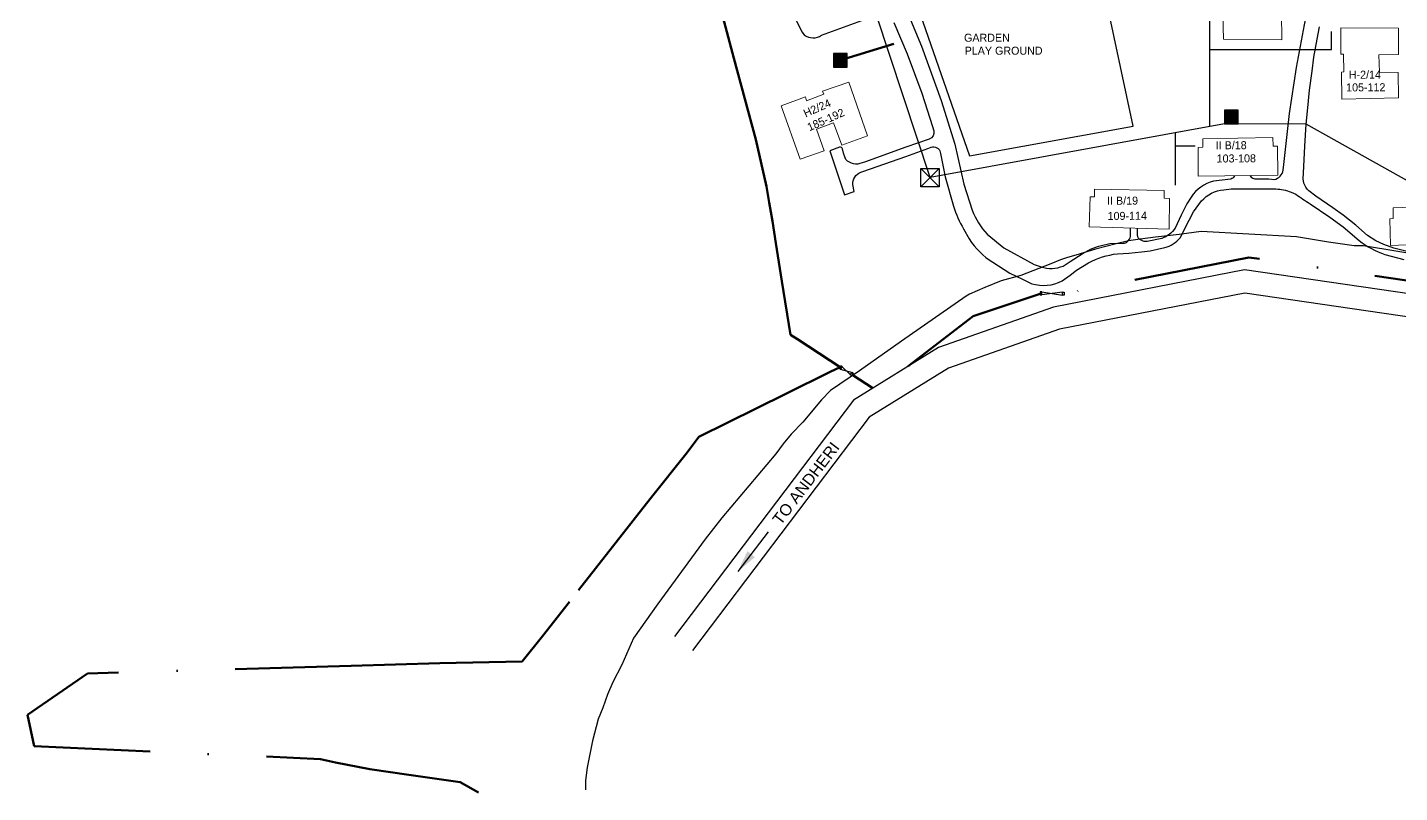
# Model space of a CAD drawing. Header units: millimetres. Extents: x 783 to 2788, y -521 to 1643.
# Drawn here: x 1437.2 to 1737.2, y -521.3 to -354 of the extents above; entities that cross this region are included whole.
import ezdxf

# ---------------------------------------------------------------- set-up
doc = ezdxf.new("R2010")
doc.units = ezdxf.units.MM
doc.linetypes.add('DASHDOTX2', pattern=[50.8, 25.4, -12.7, 0, -12.7])
doc.linetypes.add('HIDDEN', pattern=[0.375, 0.25, -0.125])
for name, color, linetype, lineweight in [('Boudary Wall', 6, 'DASHDOTX2', 60), ('Building', 1, 'Continuous', 9), ('Water Supply Line', 5, 'Continuous', 50)]:
    doc.layers.add(name, color=color, linetype=linetype, lineweight=lineweight)
for name, color, linetype in [('Compound Wall', 203, 'Continuous'), ('FH', 15, 'HIDDEN'), ('Gate', 3, 'Continuous'), ('Road', 7, 'Continuous'), ('Road Binding', 203, 'DASHDOTX2'), ('Text Building', 7, 'Continuous'), ('Text Road', 3, 'Continuous'), ('Valve', 17, 'Continuous'), ('Water Meter', 11, 'Continuous')]:
    doc.layers.add(name, color=color, linetype=linetype)
doc.styles.add('ROMAND', font='sanss___.ttf', dxfattribs={"height": 5})

# ---------------------------------------------------------------- blocks, each defined once
blk = doc.blocks.new('ARROW1')
blk.add_line((-0.17, -0.06), (-4.44, -1.01))
blk.add_solid([(-4.44, -1.01), (-2.49, -1.01), (-2.65, -0.18)])
blk = doc.blocks.new('ACAD-Master Plan')
at = {"layer": 'Boudary Wall'}
for points in [[(-842.32, -66.97), (-837.84, -83.59), (-833.08, -101.38), (-830.76, -111.7), (-830.17, -115.17), (-829.45, -119.24), (-828.72, -124.05), (-827.36, -132.34), (-825.46, -144.13), (-823.95, -145.03), (-814.61, -151.13), (-816.82, -152.19), (-826.51, -157.02), (-845.55, -166.42), (-848.09, -169.81), (-856.15, -179.96), (-873.8, -202.46), (-879.73, -209.99), (-884.16, -215.48), (-902.14, -215.91), (-921.53, -216.49), (-979.23, -218.14), (-992.33, -227.19), (-990.89, -234.04), (-928.27, -236.83), (-924.97, -237.61), (-917.43, -239.05), (-908.91, -240.29), (-897.74, -241.89), (-893.72, -244.17)], [(-551.42, -151.73), (-553.07, -154), (-578.17, -149.16), (-601.58, -144.81), (-624.54, -141.81), (-672.55, -134.88), (-725.25, -127.17), (-765.64, -135.08)], [(-770.86, -135.12), (-785.57, -139.98), (-799.79, -150.98)], [(-811.85, -152.93), (-807.47, -155.78)]]:
    blk.add_lwpolyline(points, dxfattribs=at)
at = {"layer": 'Building'}
for points in [[(-718.19, -69.81), (-718.26, -64.08), (-731.04, -63.98), (-730.83, -69.72), (-730.33, -69.72), (-730.23, -73.92), (-730.93, -73.96), (-730.84, -79.49), (-718.03, -79.62), (-718.15, -73.77), (-722.2, -73.7), (-722.24, -69.86)], [(-692.54, -77.08), (-692.54, -82.81), (-696.83, -82.89), (-696.73, -86.65), (-692.6, -86.77), (-692.57, -92.25), (-704.95, -92.59), (-705.02, -86.64), (-704.5, -86.63), (-704.6, -82.71), (-705.17, -82.76), (-705.17, -77.01)], [(-818.48, -90.81), (-812.71, -88.82), (-808.63, -100.58), (-814.26, -102.65), (-816.09, -97.73), (-819.77, -99.1), (-818.1, -103.89), (-823.37, -105.7), (-827.51, -94.01), (-822.24, -92.07), (-821.96, -92.93), (-818.23, -91.48)], [(-735.35, -101.22), (-720.04, -100.94), (-719.96, -102.83), (-719, -102.83), (-718.91, -109.21), (-736.33, -109.42), (-736.35, -103.12), (-735.31, -103.07)], [(-743.81, -112.54), (-759, -112.27), (-759.03, -113.89), (-759.99, -113.93), (-760.15, -120.47), (-742.7, -120.96), (-742.65, -114.27), (-743.77, -114.23)], [(-693.68, -116.3), (-693.68, -118.65), (-694.46, -118.75), (-694.26, -124.55), (-676.77, -123.83), (-677.07, -118.1), (-677.88, -118.04), (-678.11, -115.75)]]:
    blk.add_lwpolyline(points, close=True, dxfattribs=at)
at = {"layer": 'Compound Wall'}
blk.add_lwpolyline([(-799.92, -61.64), (-801.51, -62.08), (-799.93, -65.94), (-786.38, -104.99), (-750.56, -98.44), (-756.11, -72.5), (-761.47, -72.9), (-764.84, -53.32)], close=True, dxfattribs=at)
at = {"layer": 'Gate'}
for points in [[(-770.51, -134.66), (-770.87, -134.66), (-770.86, -135.36), (-770.5, -135.35)], [(-766.02, -134.75), (-770.51, -135.35), (-770.51, -134.66), (-765.99, -135.4), (-766.02, -134.75), (-765.64, -134.75), (-765.64, -135.08)], [(-765.64, -135.08), (-765.64, -135.4), (-765.99, -135.4)]]:
    blk.add_lwpolyline(points, dxfattribs=at)
at = {"layer": 'Gate', "ltscale": 5}
for points in [[(-814.17, -151.09), (-814.49, -150.9), (-814.86, -151.38), (-814.63, -151.59)], [(-814.17, -151.09), (-814.63, -151.59)], [(-814.63, -151.59), (-811.93, -152.35)], [(-812.41, -152.74), (-814.17, -151.09)], [(-812.41, -152.74), (-812.09, -153.02), (-811.69, -152.57), (-811.93, -152.35)], [(-811.93, -152.35), (-812.41, -152.74)]]:
    blk.add_lwpolyline(points, dxfattribs=at)
at = {"layer": 'Road'}
for p, q in [((333.73, 313.19), (205.72, 175.85)), ((337.38, 309.78), (209.33, 172.4)), ((205.72, 175.85), (156.35, 125.3)), ((209.33, 172.4), (159.92, 121.81)), ((156.35, 125.3), (128.38, 96.67)), ((159.92, 121.81), (132.02, 93.23)), ((128.38, 96.67), (48.22, 9.22)), ((132.02, 93.23), (51.95, 5.88)), ((48.22, 9.22), (16.51, -27.09)), ((51.95, 5.88), (19.28, -31.51)), ((16.51, -27.09), (-15.72, -35.91)), ((19.28, -31.51), (-14.42, -40.74)), ((-15.72, -35.91), (-96.38, -57.15)), ((-14.42, -40.74), (-95.07, -61.97)), ((-96.38, -57.15), (-173.8, -78.77)), ((-95.07, -61.97), (-172.44, -83.59)), ((-173.8, -78.77), (-300.1, -114.53)), ((-172.44, -83.59), (-298.75, -119.35)), ((-300.1, -114.53), (-334.07, -123.94)), ((-298.75, -119.35), (-332.85, -128.79)), ((-334.07, -123.94), (-483.57, -157.94)), ((-332.85, -128.79), (-483.01, -162.94)), ((-726.24, -129.88), (-767.97, -138.04)), ((-658.79, -139.74), (-726.24, -129.88)), ((-726.12, -134.95), (-766.66, -142.88)), ((-659.51, -144.69), (-726.12, -134.95)), ((-767.97, -138.04), (-793.09, -146.85)), ((-601.8, -147.97), (-658.79, -139.74)), ((-766.66, -142.88), (-790.92, -151.39)), ((-793.09, -146.85), (-811.71, -158.37)), ((-602.61, -152.9), (-659.51, -144.69)), ((-547.98, -157.96), (-601.8, -147.97)), ((-790.92, -151.39), (-808.29, -162.13)), ((-548.44, -162.96), (-602.61, -152.9)), ((-811.71, -158.37), (-850.86, -210.06)), ((-483.57, -157.94), (-547.98, -157.96)), ((-808.29, -162.13), (-846.88, -213.07)), ((-483.01, -162.94), (-548.44, -162.96))]:
    blk.add_line(p, q, dxfattribs=at)
for points in [[(-824.39, -75.02), (-822.98, -77.85), (-822.46, -78.53, 0.319677), (-818.7, -78.6), (-817.92, -78.27), (-806.67, -74.22)], [(-802.89, -75.82), (-799.98, -82.63), (-796.74, -91.26), (-794.41, -98.58), (-794.16, -99.52, -0.393043), (-795.13, -101.33), (-800.23, -103.04), (-809.29, -106.32), (-809.85, -106.48, -0.335843), (-813.35, -105.75), (-813.5, -105.41), (-813.86, -104.36), (-814.09, -103.44, 0.444933), (-814.75, -103.09), (-816.86, -103.85), (-813.7, -113.49), (-811.57, -112.78), (-811.83, -111.26, -0.325903), (-810.12, -108.52), (-809.64, -108.37), (-800.28, -105.07), (-795.48, -103.38), (-794.74, -103.1, -0.453658), (-792.74, -104.18), (-792.68, -104.43), (-791.66, -109.52), (-789.85, -115.99, 0.047368), (-787.65, -120.95), (-786.41, -123.14, 0.109989), (-781.26, -128.2), (-777.49, -130.58), (-774.79, -131.89), (-772.74, -132.91, 0.20178), (-766.08, -132.27), (-764.36, -131.03), (-762.93, -129.98), (-760.31, -128.34, -0.088103), (-754.02, -126.36), (-751.49, -126.26), (-748.74, -125.96), (-746.86, -125.73), (-743.63, -125.01, 0.16224), (-740.28, -122.87), (-738.29, -119.03), (-737.38, -117.2), (-735.6, -114.83, -0.197342), (-730.74, -112.41), (-729.13, -112.21), (-719.39, -112.21, -0.108108), (-716.01, -112.91), (-715, -113.34, 0.012487), (-711.88, -115.42), (-707.56, -118.34), (-704.66, -120.5), (-701.16, -123.45, 0.090963), (-695.51, -126.52), (-691.41, -127.65)]]:
    blk.add_lwpolyline(points, format="xyb", dxfattribs=at)
at = {"layer": 'Road', "ltscale": 5}
for points in [[(-725.06, -109.28, 0.226674), (-723.51, -110.02), (-720.92, -110.01), (-719.75, -110.12, 0.321805), (-717.74, -108.09), (-717.59, -106.83), (-716.37, -95.69), (-714.84, -85.63), (-713.09, -76.33), (-712.75, -74.52, 0.462827), (-714.19, -72.74), (-717.24, -72.66), (-717.26, -70.03), (-714.59, -69.86, 0.767919), (-714.35, -61.22), (-718.91, -59.53), (-726.62, -56.8), (-750.14, -48.32), (-750.71, -48.02, 0.58444), (-751.69, -48.88), (-751.71, -50.43), (-751.45, -58.59)], [(-799.95, -73.48), (-796.84, -80.95), (-792.57, -92.86), (-789.57, -102.4), (-787.57, -111.17), (-785.77, -116.87, 0.083789), (-782.51, -122.08), (-778.87, -125.05), (-772.21, -128.69), (-770.67, -129.23, 0.177922), (-765.9, -129.05), (-764.32, -128.09), (-761.71, -126.35), (-760.42, -125.66, -0.076894), (-755.66, -124.14), (-752.77, -124.06), (-752.43, -124.04, 0.220104), (-751.7, -123.63), (-751.36, -123.17, 0.159344), (-751.17, -122.58), (-751.17, -120.72)], [(-690.65, -125.87), (-693.59, -125.14), (-695.75, -124.34), (-697.47, -123.51), (-699.34, -122.35), (-701.87, -120.13), (-704.62, -117.94), (-706.89, -116.34), (-710.63, -113.78), (-712.18, -112.63, -0.100394), (-713.24, -110.93), (-713.39, -109.98), (-713.24, -107.3), (-713.03, -102.83), (-712.71, -98.05), (-712.4, -94.49), (-712.02, -90.62), (-711.45, -86.45), (-711.07, -83.41), (-710.36, -79.43), (-709.79, -76.76)], [(-728.39, -109.32, -0.253165), (-729.23, -110.04), (-729.23, -110.04), (-732.98, -110.5, 0.185565), (-737.88, -113.97), (-738.83, -115.43), (-740.03, -117.94), (-741.39, -120.8, -0.158785), (-744.29, -123.01), (-747.47, -123.68), (-747.84, -123.7, -0.140673), (-748.38, -123.59), (-749.07, -123.22, -0.273544), (-749.6, -122.36), (-749.63, -120.77)]]:
    blk.add_lwpolyline(points, format="xyb", dxfattribs=at)
at = {"layer": 'Road Binding'}
blk.add_lwpolyline([(-682.01, -127.67), (-692.66, -125.85), (-700.2, -124.65), (-702.2, -124.6), (-707.82, -123.86), (-714.86, -122.66), (-735.68, -121.52), (-740.47, -122.13), (-745.71, -122.71), (-749.01, -123.16), (-751.57, -123.55), (-754.3, -124.18), (-758.77, -125.38), (-763.1, -126.67), (-764.94, -127.19), (-766.46, -127.7), (-768.54, -128.57), (-775.15, -131.11), (-779.41, -132.31), (-782.99, -133.73), (-786.32, -135.17), (-787.05, -135.65), (-801.19, -145.46), (-810.39, -151.94), (-816.75, -156.23), (-818.68, -158.31), (-822.76, -163.17), (-825.36, -165.83), (-827.11, -167.92), (-828.72, -170.12), (-840.49, -184.09), (-844.14, -188.78), (-854.5, -202.87), (-859.78, -210.43), (-862.34, -216.24), (-864.32, -220.05), (-865.47, -222.73), (-866.52, -225.65), (-867.54, -228.14), (-868.76, -232.85), (-869.98, -238.65), (-870.31, -241.52), (-870.28, -243.55)], dxfattribs=at)
at = {"layer": 'Text Road', "xscale": 2.486439367884678, "yscale": 2.492337120685335, "zscale": 2.494487660619709, "rotation": 40.00875262335622}
blk.add_blockref('ARROW1', (-830.15, -186.8), dxfattribs=at)
at = {"layer": 'Text Building'}
for s, p in [('GARDEN', (-787.54, -80.01)), ('PLAY GROUND', (-787.4, -82.85))]:
    blk.add_text(s, height=1.75, dxfattribs=at).set_placement(p)
for s, rotation, p in [('H-2/14', 0.3093, (-703.4, -88.12)), ('105-112', 0.3093, (-703.99, -90.88)), ('H2/24', 23.9057, (-822.17, -96.59)), ('185-192', 23.907, (-821.34, -99.6)), ('II B/18', 0.3093, (-732.5, -103.54)), ('103-108', 0.3093, (-732.3, -106.42)), ('II B/19', 0.3093, (-756.25, -115.66)), ('109-114', 0.3093, (-756.14, -118.98))]:
    blk.add_text(s, height=1.75, rotation=rotation, dxfattribs=at).set_placement(p)
at = {"layer": 'Text Road', "linetype": 'Continuous', "style": 'ROMAND'}
blk.add_text('TO ANDHERI', height=2.5, rotation=52.7001, dxfattribs=at).set_placement((-827.64, -185.88))
blk = doc.blocks.new('v')
at = {"layer": 'Valve'}
blk.add_lwpolyline([(2, -2), (-2, -2), (-2, 2), (2, 2)], close=True, dxfattribs=at)
for points in [[(2, 2), (-2, -2)], [(2, -2), (-2, 2)]]:
    blk.add_lwpolyline(points, dxfattribs=at)

msp = doc.modelspace()

# ---------------------------------------------------------------- hatches: boundary and pattern name
at = {"layer": 'Water Meter'}
for points in [[(1616.44, -359.7), (1613.44, -359.7), (1613.44, -362.7), (1616.44, -362.7)], [(1701.94, -372.11), (1698.94, -372.11), (1698.94, -375.11), (1701.94, -375.11)]]:
    msp.add_hatch(color=256, dxfattribs=at).paths.add_polyline_path(points)

# ---------------------------------------------------------------- linework, layer by layer
at = {"color": 4}
for p, q in [((1695.69, -375.7), (1695.69, -339.54)), ((1634.56, -386.85), (1622.84, -351.36)), ((1722.32, -358.84), (1722.32, -354.92)), ((1695.69, -358.84), (1722.32, -358.84)), ((1698.94, -375.11), (1634.56, -386.85)), ((1688.15, -377.08), (1688.15, -379.49)), ((1716.79, -375.19), (1698.94, -375.11)), ((1741.96, -389.25), (1716.79, -375.19)), ((1688.15, -379.49), (1688.15, -388.48)), ((1688.15, -379.89), (1692.48, -379.89))]:
    msp.add_line(p, q, dxfattribs=at)
at = {"layer": 'Water Meter'}
for points in [[(1616.44, -359.7), (1613.44, -362.7)], [(1701.94, -372.11), (1698.94, -375.11)], [(1701.94, -375.11), (1698.94, -372.11)]]:
    msp.add_lwpolyline(points, dxfattribs=at)
for points in [[(1613.44, -362.7), (1616.44, -362.7), (1616.44, -359.7), (1613.44, -359.7)], [(1698.94, -375.11), (1701.94, -375.11), (1701.94, -372.11), (1698.94, -372.11)]]:
    msp.add_lwpolyline(points, close=True, dxfattribs=at)
at = {"layer": 'Water Supply Line'}
msp.add_lwpolyline([(1626.63, -357.6), (1614.94, -361.2)], dxfattribs=at)

# ---------------------------------------------------------------- block references
at = {"layer": 'FH'}
msp.add_blockref('v', (1634.56, -386.85), dxfattribs=at)
at = {"layer": 'Water Supply Line'}
msp.add_blockref('ACAD-Master Plan', (2429.51, -277.14), dxfattribs=at)

doc.saveas('drawing.dxf')
